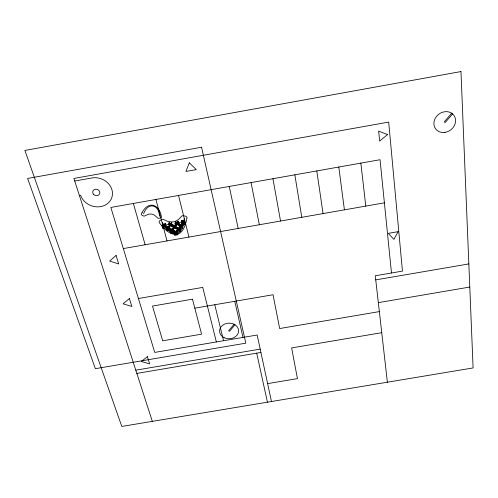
<?xml version="1.0" encoding="UTF-8"?>
<svg xmlns="http://www.w3.org/2000/svg" width="498" height="498" viewBox="0 0 498 498"><rect width="100%" height="100%" fill="white"/><g stroke="black" fill="none" stroke-linecap="round" stroke-linejoin="round"><path stroke-width="0.75" d="M182.635 222.905L182.498 224.554L182.635 222.905L183.569 221.697L183.445 223.253L184.939 224.125C187.242 221.996 177.251 218.647 184.403 221.834M184.939 224.125L185.2 222.301M182.293 224.442L184.322 221.647L184.453 220.004L184.521 221.766L182.498 224.554M182.013 220.433L181.87 222.083L183.37 222.961L183.501 221.398L184.453 220.004M179.778 227.86L180.724 226.565L180.861 224.99L179.504 223.857L179.224 225.687L182.424 227.549L182.685 225.719L181.067 225.115L180.923 226.677C178.62 230.948 180.544 222.874 179.983 227.978M182.424 227.549L182.685 225.719M180.295 224.417L180.986 224.822L180.849 226.391L181.795 225.084L181.938 223.434L181.994 225.202L181.048 226.503L181.191 224.94L181.895 225.252M180.425 225.6L181.938 223.434M182.94 222.096L183.37 221.579L183.245 223.135L181.745 222.257L181.888 220.608M180.432 225.507L182.137 223.546M183.924 222.021L184.204 218.771M177.668 229.765L177.506 231.433L177.668 229.765L178.589 228.57L178.446 230.138L179.94 231.01C182.305 228.856 172.271 225.557 179.423 228.707M179.94 231.01L180.214 229.167M177.506 231.433L179.51 228.669L179.666 227.007L178.521 228.271L178.371 229.852L176.871 228.987L177.039 227.318M179.666 227.007L178.72 228.389L178.57 229.97L180.064 230.835M179.224 225.687L179.504 223.857M177.307 231.321L179.311 228.557L179.467 226.889M176.989 230.275L176.827 231.95L175.887 233.238L176.043 231.657L174.561 230.705L174.269 232.547L177.456 234.39L177.742 232.541L176.248 231.775L176.087 233.357L177.027 232.068C178.452 226.466 172.675 237.098 177.188 230.393M177.456 234.39L177.742 232.541M175.8 225.613L176.74 224.312L176.89 222.749L175.526 221.61L175.234 223.434L178.44 225.301L178.726 223.471L177.095 222.867L176.939 224.424C174.617 228.7 176.597 220.639 175.999 225.731M178.44 225.301L178.726 223.471M177.792 223.272L178.601 223.646M176.317 222.164L177.014 222.575L176.865 224.137L177.811 222.83L177.967 221.18L178.01 222.942L177.064 224.249L177.226 222.693L177.917 223.098M177.96 229.055L178.39 228.451L178.247 230.026L176.746 229.155L176.908 227.493M177.967 221.18L176.454 223.353L178.166 221.299M175.34 226.21L174.4 227.511L174.561 225.943L173.074 224.984L172.775 226.814L175.981 228.675L176.267 226.833L175.34 226.21L175.508 224.554L175.539 226.329L174.599 227.63L174.767 226.061L175.47 226.372M175.981 228.675L176.267 226.833M177.618 232.709L176.124 231.944L175.962 233.531L175.028 234.819L174.997 233.02M175.028 234.819L175.694 232.448M174.269 232.547L174.561 230.705M175.234 223.434L175.526 221.61M172.806 229.696L171.872 230.997L172.04 229.41L170.559 228.458L170.248 230.3L173.447 232.149L173.746 230.3L172.806 229.696L172.987 228.028L172.943 229.933L172.246 229.534L172.071 231.109L173.005 229.815M173.447 232.149L173.746 230.3M174.767 226.061L174.474 227.804L173.541 229.105L173.516 227.318M173.341 228.987L174.275 227.686L174.437 226.117L172.949 225.158M173.541 229.105L173.715 227.437L175.707 224.673M172.775 226.814L173.074 224.984M171.567 222.307L171.38 223.957L170.441 225.264L170.615 223.702L169.127 222.737L168.81 224.567L172.028 226.428L172.333 224.598L170.826 223.82L170.646 225.382L171.58 224.075L171.766 222.425L170.073 224.393M172.028 226.428L172.333 224.598M173.621 230.474L172.121 229.703L171.947 231.284L171.013 232.572L171.001 230.786M170.814 232.46L171.748 231.165L171.916 229.584L170.434 228.632M171.013 232.572L171.2 230.898L173.186 228.146M170.248 230.3L170.559 228.458M168.915 227.356L167.982 228.657L168.162 227.082L166.674 226.123L166.351 227.96L169.563 229.815L169.88 227.972L168.915 227.356L169.108 225.694L169.071 227.605L168.374 227.2L168.181 228.775L169.115 227.474M169.563 229.815L169.88 227.972M169.382 226.746C170.472 221.803 168.38 229.945 170.316 225.438L170.49 223.87L169.003 222.911M168.81 224.567L169.127 222.737M167.129 228.458L167.123 230.244L167.328 228.576L169.308 225.812M167.608 227.86L169.108 225.694M166.923 230.126L167.857 228.831L168.038 227.256L166.55 226.297M166.351 227.96L166.674 226.123M163.126 226.185L163.114 227.966L164.041 226.665L164.371 224.922L165.068 225.326L165.305 223.527L163.966 226.372L164.159 224.803L162.672 223.839L162.323 225.675L165.554 227.536L165.884 225.7L165.081 225.233M165.554 227.536L165.884 225.7M163.823 225.606L165.106 223.415M162.908 227.847L163.842 226.546L164.041 224.978L162.547 224.013M163.114 227.966L163.332 226.304L165.305 223.527M162.323 225.675L162.672 223.839M183.793 222.737C183.171 226.671 181.863 231.184 178.091 233.189M143.605 213.823C147.676 201.983 158.918 203.956 159.472 216.25M169.774 225.202L171.766 222.425M167.123 230.244L168.056 228.943L168.249 227.374L169.756 228.146M169.581 226.858L170.515 225.557L170.702 223.994L172.208 224.772M172.987 228.028L171.493 230.095M175.508 224.554L174.014 226.627M177.02 223.633L177.145 223.465M184.652 220.122L183.7 221.517L183.569 223.073L185.069 223.951M180.793 225.768L180.923 225.594M174.829 234.701L175.763 233.413L175.919 231.825L174.443 230.873M74.731 181.023L91.781 177.973A16.453 14.349 19.1 0 1 111.845 189.445A16.453 14.349 19.1 0 1 100.783 206.589A16.453 14.349 19.1 0 1 80.651 195.222L79.387 195.446M123.311 248.583L384.4 202.835M138.419 298.52L202.742 287.414L216.356 341.945M194.824 308.169L273.041 294.741L279.658 328.543L379.345 311.599M375.741 279.888L468.842 263.915M378.331 302.635L469.788 287.047M135.798 370.163L260.193 349.117M136.844 373.413L260.908 352.447M381.748 332.689L291.635 347.915L297.443 378.623L267.619 383.622M176.597 233.662C171.723 234.185 167.838 230.244 165.087 226.708M164.147 225.868L164.272 225.7M162.448 225.501L165.678 227.362M166.475 227.785L169.687 229.64M174.393 232.379L177.581 234.222M170.372 230.126L173.572 231.975M168.934 224.393L172.152 226.254M172.899 226.64L176.105 228.501M164.894 225.071L164.166 226.49L164.247 225.096L165.759 225.874M175.358 223.26L178.57 225.127M176.143 227.007L174.642 226.235M179.299 228.875L180.089 229.335M179.38 224.032L180.176 224.498M181.764 225.426L182.561 225.887M175.402 221.784L176.205 222.251M179.348 225.513L182.548 227.374M184.279 222.008L185.069 222.475M162.286 222.631L164.153 225.494M152.326 421.358L73.897 178.452L388.683 122.078L402.452 271.111L375.274 275.78L387.382 382.209M133.364 203.458L145.142 244.755M155.918 199.461L167.023 240.92M178.521 195.453L188.954 237.079M214.781 304.745L223.546 340.725M234.782 301.309L242.98 337.426M256.707 353.157L267.432 402.185M271.466 401.513L257.161 335.017L154.729 352.416L110.867 207.448L380.042 159.715L391.484 272.997M229.261 186.457L238.175 228.458M251.073 182.585L259.334 224.747M272.935 178.707L280.536 221.031M294.847 174.823L301.782 217.309M316.796 170.932L323.071 213.58M338.802 167.029L344.411 209.839M360.851 163.12L365.787 206.097M186.949 218.062C185.773 224.324 183.718 232.448 176.834 234.564C169.27 234.857 163.749 228.283 159.435 222.911A1.899 1.668 9.3 0 1 159.87 220.633L161.613 219.55A1.899 1.675 9.2 0 1 163.786 219.581L167.465 221.299L171.156 221.959A11.423 10.147 8.7 0 0 173.534 221.84A11.423 10.147 8.8 0 0 175.763 221.149L178.807 219.301L181.322 216.493A1.892 1.681 6.6 0 1 183.289 215.734L185.418 216.126A1.892 1.681 6.3 0 1 186.949 218.062M189.296 162.834L185.941 171.461L196.312 169.613L189.296 162.834M398.157 231.657L393.887 239.376L388.297 233.369L398.157 231.657M142.16 212.422L141.457 213.536A1.351 1.189 12.2 0 0 141.98 215.155L143.312 215.895A1.351 1.189 12 0 0 144.85 215.846L148.578 214.221A8.261 7.252 10.6 0 1 151.566 214.096A8.267 7.252 10.7 0 1 154.386 215.111L157.505 217.775A1.345 1.183 10 0 0 158.949 218.286L160.424 217.975A1.345 1.183 9.8 0 0 161.364 216.586C159.491 204.317 148.423 200.433 142.16 212.422M168.075 227.86L168.069 227.86M170.534 224.474L170.528 224.474M171.959 230.194L171.953 230.194M174.487 226.721L174.481 226.715M175.968 232.435L175.962 232.435M178.446 229.049L178.446 229.055M183.438 222.164L183.438 222.17M234.097 324.235L228.638 330.753L229.547 331.263L235.012 324.752L234.097 324.235M451.698 113.208L444.272 121.805L445.2 122.502L452.62 113.911L451.698 113.208M116.059 255.462L109.604 261.077L118.686 263.946L116.059 255.462M129.393 298.532L123.106 303.817L131.852 306.475L129.393 298.532M387.575 134.578L379.638 141.04L378.642 131.092L387.575 134.578M147.389 356.649L141.332 361.492L149.63 363.882L147.389 356.649M460.967 71.563L24.9 150.44L121.798 426.437L473.1 367.935L460.967 71.563M201.553 147.234L27.62 178.452L95.379 368.682L245.807 343.172L201.553 147.234M171.673 223.919L161.981 225.625L162.746 228.501L165.971 227.935L166.737 230.792L169.955 230.232L170.708 233.083L173.92 232.516L174.661 235.361L177.867 234.795L177.132 231.956L180.351 231.389L179.616 228.532L182.841 227.966L182.112 225.096L185.343 224.523L184.615 221.641L174.91 223.347L175.651 226.229L172.426 226.795L171.673 223.919M192.483 299.174L152.506 306.058L162.69 340.794L201.584 334.17L192.483 299.174M224.081 337.675A9.53 7.819 -1.9 0 0 238.61 331.077A9.53 7.819 -1.9 0 0 224.554 324.123A9.53 7.819 -1.9 0 0 224.081 337.675M444.963 132.393A11.373 9.873 -37.1 0 0 454.02 115.505A11.373 9.873 -37.1 0 0 435.227 118.331A11.373 9.873 -37.1 0 0 444.963 132.393M93.655 194.413A3.617 3.15 19.1 0 0 99.681 193.629A3.617 3.15 19.1 0 0 95.46 189.259A3.617 3.15 19.1 0 0 93.655 194.413"/></g></svg>
